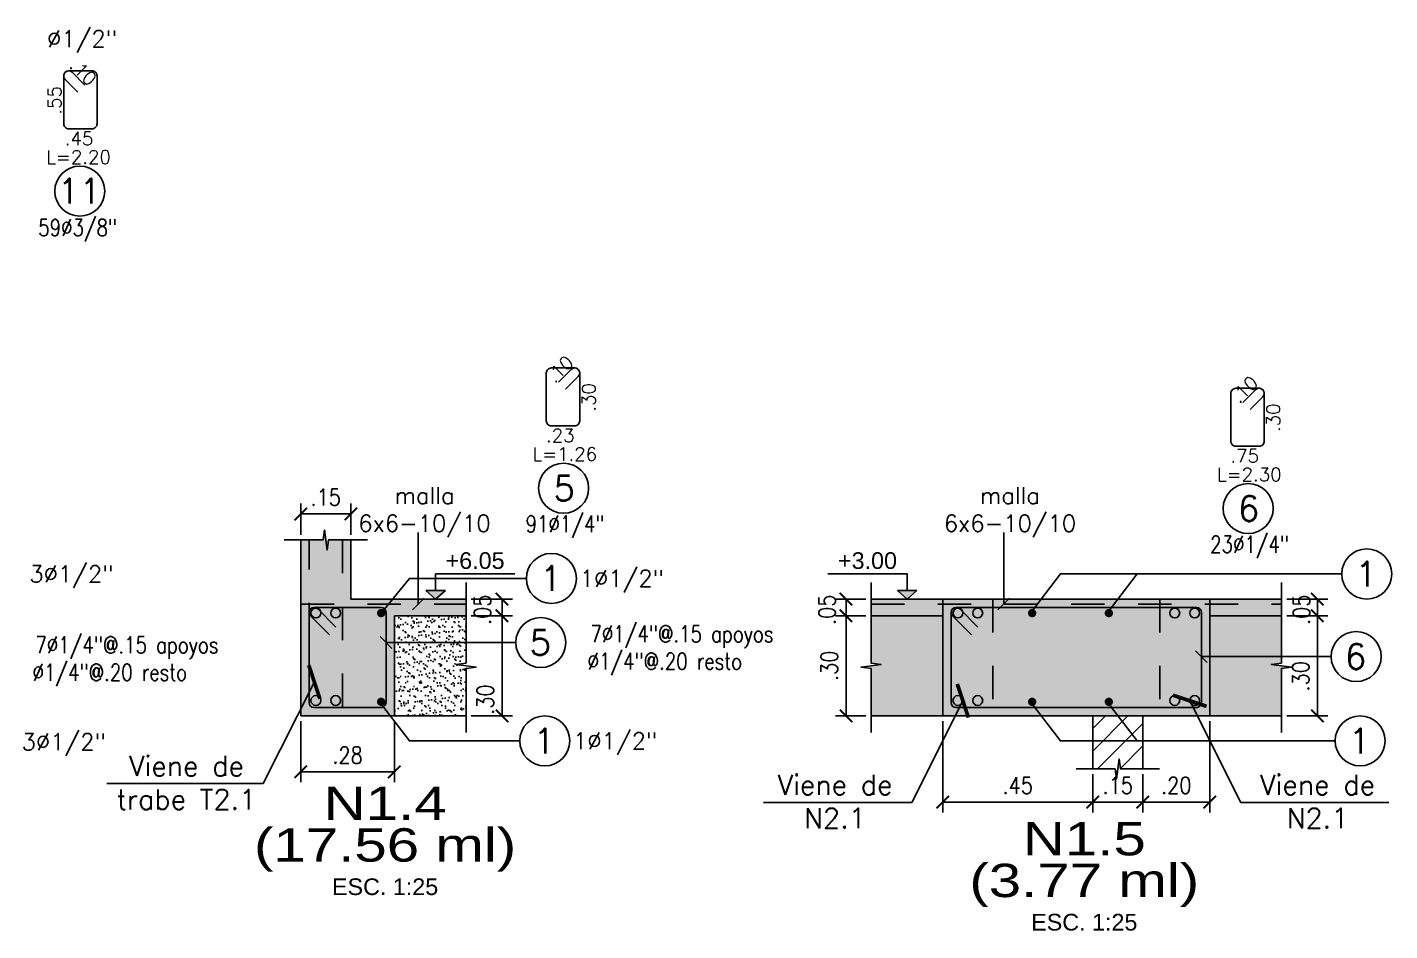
# Model space of a CAD drawing. Header units: millimetres. Extents: x -7.7 to 39.8, y -25.2 to 13.5.
# Drawn here: x 32.491 to 36.575, y 4.644 to 7.353 of the extents above; entities that cross this region are included whole.
import ezdxf
from ezdxf.enums import TextEntityAlignment as Align

# ---------------------------------------------------------------- set-up
doc = ezdxf.new("R2010")
doc.units = ezdxf.units.MM
doc.header["$LTSCALE"] = 0.05
doc.linetypes.add('DASHDOT2', pattern=[12.7, 6.35, -3.175, 0, -3.175])
doc.linetypes.add('HIDDEN2', pattern=[4.7625, 3.175, -1.5875])
for name, color, linetype in [('ACHURADO', 1, 'Continuous'), ('ACOTADO', 2, 'Continuous'), ('CANT_INVIS', 2, 'HIDDEN2'), ('CONT_CORTE', 4, 'Continuous'), ('TEXTO_REFUERZO', 3, 'Continuous'), ('TITULOS', 1, 'Continuous'), ('TXT_IND', 2, 'Continuous')]:
    doc.layers.add(name, color=color, linetype=linetype)
doc.styles.add('ACOTAMIENTOS', font='romans.shx', dxfattribs={"width": 0.85})
doc.styles.add('ARIAL', font='arial.ttf')
doc.styles.get("Standard").update_dxf_attribs({"font": 'romans.shx'})
doc.dimstyles.new('ACOTA_25', dxfattribs={"dimscale": 0.025, "dimtxt": 2, "dimasz": 1.5, "dimexe": 1.25, "dimexo": 0.625, "dimgap": 1, "dimtad": 1, "dimzin": 4, "dimdsep": 46, "dimtxsty": 'ACOTAMIENTOS', "dimblk1": 'ARCHTICK', "dimblk2": 'ARCHTICK', "dimsah": 1, "dimcen": 1.5, "dimclrd": 1, "dimclre": 1, "dimclrt": 256, "dimadec": 0, "dimazin": 0, "dimtfac": 1, "dimtofl": 0, "dimtmove": 2, "dimatfit": 3, "dimldrblk": 'ARCHTICK', "dimfxl": 0, "dimtolj": 1, "dimtzin": 0, "dimarcsym": 0})

# ---------------------------------------------------------------- blocks, each defined once
blk = doc.blocks.new('Nivel-elev')
at = {"layer": 'TXT_IND'}
blk.add_hatch(color=1, dxfattribs=at).paths.add_polyline_path([(-0.0585, 0.0506), (0.0585, 0.0506), (0, 0)])
for p, q in [((0, 0), (-0.0585, 0.0506)), ((-0.0585, 0.0506), (0.0585, 0.0506)), ((0.0585, 0.0506), (0, 0))]:
    blk.add_line(p, q, dxfattribs=at)
blk.add_lwpolyline([(-0.4759, 0.1507), (0, 0.1507), (0, 0.0506)], dxfattribs=at)
blk.add_attdef('+2.85', (-0.4759, 0.1706), '', height=0.0975, dxfattribs=at)
blk = doc.blocks.new('_ARCHTICK')
at = {"color": 0, "linetype": 'ByBlock', "const_width": 0.15}
blk.add_lwpolyline([(-0.5, -0.5), (0.5, 0.5)], dxfattribs=at)
blk = doc.blocks.new('*D206')
at = {"layer": 'ACOTADO', "color": 1, "lineweight": -2}
for p, q in [((33.3108, 5.273), (33.3108, 5.0894)), ((33.5913, 5.273), (33.5913, 5.0894)), ((33.3108, 5.1206), (33.5913, 5.1206))]:
    blk.add_line(p, q, dxfattribs=at)
at = {"layer": 'DEFPOINTS', "color": 0}
for p in [(33.3108, 5.2886), (33.5913, 5.2886), (33.5913, 5.1206)]:
    blk.add_point(p, dxfattribs=at)
at = {"layer": 'ACOTADO', "color": 1, "lineweight": -2, "xscale": 0.03750000000000001, "yscale": 0.03750000000000001, "zscale": 0.03750000000000001, "rotation": 180}
blk.add_blockref('_ARCHTICK', (33.3108, 5.1206), dxfattribs=at)
at = {"layer": 'ACOTADO', "color": 1, "lineweight": -2, "xscale": 0.03750000000000001, "yscale": 0.03750000000000001, "zscale": 0.03750000000000001}
blk.add_blockref('_ARCHTICK', (33.5913, 5.1206), dxfattribs=at)
at = {"layer": 'ACOTADO', "insert": (33.4511, 5.1706), "char_height": 0.05, "attachment_point": 5, "style": 'ACOTAMIENTOS'}
blk.add_mtext('\\A1;.28', dxfattribs=at)
blk = doc.blocks.new('COTA25')
at = {"layer": 'TEXTO_REFUERZO', "color": 1}
blk.add_line((0, -0.0625), (0, 0.0625), dxfattribs=at)
at = {"layer": 'TEXTO_REFUERZO'}
blk.add_line((-0.0177, -0.0177), (0.0177, 0.0177), dxfattribs=at)
blk = doc.blocks.new('*D205')
at = {"layer": 'ACOTADO', "color": 1, "lineweight": -2}
for p, q in [((33.822, 5.5886), (33.9452, 5.5886)), ((33.914, 5.5886), (33.914, 5.2886)), ((33.822, 5.2886), (33.9452, 5.2886))]:
    blk.add_line(p, q, dxfattribs=at)
at = {"layer": 'DEFPOINTS', "color": 0}
for p in [(33.8063, 5.5886), (33.8063, 5.2886), (33.914, 5.2886)]:
    blk.add_point(p, dxfattribs=at)
at = {"layer": 'ACOTADO', "color": 1, "lineweight": -2, "xscale": 0.03750000000000001, "yscale": 0.03750000000000001, "zscale": 0.03750000000000001}
for p, rotation in [((33.914, 5.5886), 90), ((33.914, 5.2886), 270)]:
    blk.add_blockref('_ARCHTICK', p, dxfattribs=dict(at, rotation=rotation))
at = {"layer": 'ACOTADO', "insert": (33.864, 5.3373), "char_height": 0.05, "attachment_point": 5, "rotation": 90, "style": 'ACOTAMIENTOS'}
blk.add_mtext('\\A1;.30', dxfattribs=at)
blk = doc.blocks.new('Titulos')
at = {"layer": 'TITULOS', "color": 1, "style": 'ARIAL', "width": 1.25}
blk.add_attdef('TITULO_1', text='', height=0.2, dxfattribs=at).set_placement((0, 0.25), align=Align.MIDDLE_CENTER)
at = {"layer": 'TITULOS', "style": 'ARIAL', "width": 1.25}
blk.add_attdef('TITULO_2', text='', height=0.2, dxfattribs=at).set_placement((0, 0), align=Align.MIDDLE_CENTER)
at = {"layer": 'TITULOS', "color": 2, "width": 1.25}
for tag, p in [('ESCALA_1', (0, -0.2505)), ('ESCALA_2', (0, -0.4083))]:
    blk.add_attdef(tag, text='', height=0.1, dxfattribs=at).set_placement(p, align=Align.MIDDLE_CENTER)
blk = doc.blocks.new('*D204')
at = {"layer": 'ACOTADO', "color": 1, "lineweight": -2}
for p, q in [((33.822, 5.6386), (33.9452, 5.6386)), ((33.914, 5.5886), (33.914, 5.6386)), ((33.822, 5.5886), (33.9452, 5.5886))]:
    blk.add_line(p, q, dxfattribs=at)
at = {"layer": 'DEFPOINTS', "color": 0}
for p in [(33.8063, 5.6386), (33.914, 5.6386), (33.8063, 5.5886)]:
    blk.add_point(p, dxfattribs=at)
at = {"layer": 'ACOTADO', "color": 1, "lineweight": -2, "xscale": 0.03750000000000001, "yscale": 0.03750000000000001, "zscale": 0.03750000000000001}
for p, rotation in [((33.914, 5.6386), 90), ((33.914, 5.5886), 270)]:
    blk.add_blockref('_ARCHTICK', p, dxfattribs=dict(at, rotation=rotation))
at = {"layer": 'ACOTADO', "insert": (33.8555, 5.6065), "char_height": 0.05, "attachment_point": 5, "rotation": 90, "style": 'ACOTAMIENTOS'}
blk.add_mtext('\\A1;.05', dxfattribs=at)
blk = doc.blocks.new('*D207')
at = {"layer": 'ACOTADO', "color": 1, "lineweight": -2}
for p, q in [((33.3108, 5.8314), (33.3108, 5.9251)), ((33.4608, 5.8314), (33.4608, 5.9251)), ((33.3108, 5.8938), (33.4608, 5.8938))]:
    blk.add_line(p, q, dxfattribs=at)
at = {"layer": 'DEFPOINTS', "color": 0}
for p in [(33.4608, 5.8938), (33.3108, 5.8158), (33.4608, 5.8158)]:
    blk.add_point(p, dxfattribs=at)
at = {"layer": 'ACOTADO', "color": 1, "lineweight": -2, "xscale": 0.03750000000000001, "yscale": 0.03750000000000001, "zscale": 0.03750000000000001, "rotation": 180}
blk.add_blockref('_ARCHTICK', (33.3108, 5.8938), dxfattribs=at)
at = {"layer": 'ACOTADO', "color": 1, "lineweight": -2, "xscale": 0.03750000000000001, "yscale": 0.03750000000000001, "zscale": 0.03750000000000001}
blk.add_blockref('_ARCHTICK', (33.4608, 5.8938), dxfattribs=at)
at = {"layer": 'ACOTADO', "insert": (33.3858, 5.9438), "char_height": 0.05, "attachment_point": 5, "style": 'ACOTAMIENTOS'}
blk.add_mtext('\\A1;.15', dxfattribs=at)
blk = doc.blocks.new('*D212')
at = {"layer": 'ACOTADO', "color": 1, "lineweight": -2}
for p, q in [((35.0044, 5.5886), (34.9138, 5.5886)), ((34.945, 5.5886), (34.945, 5.2886)), ((35.0044, 5.2886), (34.9138, 5.2886))]:
    blk.add_line(p, q, dxfattribs=at)
at = {"layer": 'DEFPOINTS', "color": 0}
for p in [(35.0201, 5.5886), (34.945, 5.2886), (35.0201, 5.2886)]:
    blk.add_point(p, dxfattribs=at)
at = {"layer": 'ACOTADO', "color": 1, "lineweight": -2, "xscale": 0.03750000000000001, "yscale": 0.03750000000000001, "zscale": 0.03750000000000001}
for p, rotation in [((34.945, 5.5886), 90), ((34.945, 5.2886), 270)]:
    blk.add_blockref('_ARCHTICK', p, dxfattribs=dict(at, rotation=rotation))
at = {"layer": 'ACOTADO', "insert": (34.895, 5.4386), "char_height": 0.05, "attachment_point": 5, "rotation": 90, "style": 'ACOTAMIENTOS'}
blk.add_mtext('\\A1;.30', dxfattribs=at)
blk = doc.blocks.new('*D213')
at = {"layer": 'ACOTADO', "color": 1, "lineweight": -2}
for p, q in [((35.0044, 5.6386), (34.9138, 5.6386)), ((34.945, 5.5886), (34.945, 5.6386)), ((35.0044, 5.5886), (34.9138, 5.5886))]:
    blk.add_line(p, q, dxfattribs=at)
at = {"layer": 'DEFPOINTS', "color": 0}
for p in [(34.945, 5.6386), (35.0201, 5.6386), (35.0201, 5.5886)]:
    blk.add_point(p, dxfattribs=at)
at = {"layer": 'ACOTADO', "color": 1, "lineweight": -2, "xscale": 0.03750000000000001, "yscale": 0.03750000000000001, "zscale": 0.03750000000000001}
for p, rotation in [((34.945, 5.6386), 90), ((34.945, 5.5886), 270)]:
    blk.add_blockref('_ARCHTICK', p, dxfattribs=dict(at, rotation=rotation))
at = {"layer": 'ACOTADO', "insert": (34.8881, 5.6065), "char_height": 0.05, "attachment_point": 5, "rotation": 90, "style": 'ACOTAMIENTOS'}
blk.add_mtext('\\A1;.05', dxfattribs=at)
blk = doc.blocks.new('*D210')
at = {"layer": 'ACOTADO', "color": 1, "lineweight": -2}
for p, q in [((36.2657, 5.5886), (36.3889, 5.5886)), ((36.3577, 5.5886), (36.3577, 5.2886)), ((36.2657, 5.2886), (36.3889, 5.2886))]:
    blk.add_line(p, q, dxfattribs=at)
at = {"layer": 'DEFPOINTS', "color": 0}
for p in [(36.2501, 5.5886), (36.2501, 5.2886), (36.3577, 5.2886)]:
    blk.add_point(p, dxfattribs=at)
at = {"layer": 'ACOTADO', "color": 1, "lineweight": -2, "xscale": 0.03750000000000001, "yscale": 0.03750000000000001, "zscale": 0.03750000000000001}
for p, rotation in [((36.3577, 5.5886), 90), ((36.3577, 5.2886), 270)]:
    blk.add_blockref('_ARCHTICK', p, dxfattribs=dict(at, rotation=rotation))
at = {"layer": 'ACOTADO', "insert": (36.3077, 5.4071), "char_height": 0.05, "attachment_point": 5, "rotation": 90, "style": 'ACOTAMIENTOS'}
blk.add_mtext('\\A1;.30', dxfattribs=at)
blk = doc.blocks.new('*D211')
at = {"layer": 'ACOTADO', "color": 1, "lineweight": -2}
for p, q in [((36.2657, 5.6386), (36.3889, 5.6386)), ((36.3577, 5.5886), (36.3577, 5.6386)), ((36.2657, 5.5886), (36.3889, 5.5886))]:
    blk.add_line(p, q, dxfattribs=at)
at = {"layer": 'DEFPOINTS', "color": 0}
for p in [(36.2501, 5.6386), (36.3577, 5.6386), (36.2501, 5.5886)]:
    blk.add_point(p, dxfattribs=at)
at = {"layer": 'ACOTADO', "color": 1, "lineweight": -2, "xscale": 0.03750000000000001, "yscale": 0.03750000000000001, "zscale": 0.03750000000000001}
for p, rotation in [((36.3577, 5.6386), 90), ((36.3577, 5.5886), 270)]:
    blk.add_blockref('_ARCHTICK', p, dxfattribs=dict(at, rotation=rotation))
at = {"layer": 'ACOTADO', "insert": (36.3102, 5.6065), "char_height": 0.05, "attachment_point": 5, "rotation": 90, "style": 'ACOTAMIENTOS'}
blk.add_mtext('\\A1;.05', dxfattribs=at)
blk = doc.blocks.new('*D214')
at = {"layer": 'ACOTADO', "color": 1, "lineweight": -2}
for p, q in [((35.6845, 5.1137), (35.6845, 4.9988)), ((35.8345, 5.1137), (35.8345, 4.9988)), ((35.6845, 5.0301), (35.8345, 5.0301))]:
    blk.add_line(p, q, dxfattribs=at)
at = {"layer": 'DEFPOINTS', "color": 0}
for p in [(35.6845, 5.1294), (35.8345, 5.1294), (35.8345, 5.0301)]:
    blk.add_point(p, dxfattribs=at)
at = {"layer": 'ACOTADO', "color": 1, "lineweight": -2, "xscale": 0.03750000000000001, "yscale": 0.03750000000000001, "zscale": 0.03750000000000001, "rotation": 180}
blk.add_blockref('_ARCHTICK', (35.6845, 5.0301), dxfattribs=at)
at = {"layer": 'ACOTADO', "color": 1, "lineweight": -2, "xscale": 0.03750000000000001, "yscale": 0.03750000000000001, "zscale": 0.03750000000000001}
blk.add_blockref('_ARCHTICK', (35.8345, 5.0301), dxfattribs=at)
at = {"layer": 'ACOTADO', "insert": (35.7595, 5.0801), "char_height": 0.05, "attachment_point": 5, "style": 'ACOTAMIENTOS'}
blk.add_mtext('\\A1;.15', dxfattribs=at)
blk = doc.blocks.new('*D215')
at = {"layer": 'ACOTADO', "color": 1, "lineweight": -2}
for p, q in [((36.0351, 5.273), (36.0351, 4.9988)), ((35.8345, 5.1137), (35.8345, 4.9988)), ((35.8345, 5.0301), (36.0351, 5.0301))]:
    blk.add_line(p, q, dxfattribs=at)
at = {"layer": 'DEFPOINTS', "color": 0}
for p in [(36.0351, 5.2886), (35.8345, 5.1294), (36.0351, 5.0301)]:
    blk.add_point(p, dxfattribs=at)
at = {"layer": 'ACOTADO', "color": 1, "lineweight": -2, "xscale": 0.03750000000000001, "yscale": 0.03750000000000001, "zscale": 0.03750000000000001, "rotation": 180}
blk.add_blockref('_ARCHTICK', (35.8345, 5.0301), dxfattribs=at)
at = {"layer": 'ACOTADO', "color": 1, "lineweight": -2, "xscale": 0.03750000000000001, "yscale": 0.03750000000000001, "zscale": 0.03750000000000001}
blk.add_blockref('_ARCHTICK', (36.0351, 5.0301), dxfattribs=at)
at = {"layer": 'ACOTADO', "insert": (35.9348, 5.0801), "char_height": 0.05, "attachment_point": 5, "style": 'ACOTAMIENTOS'}
blk.add_mtext('\\A1;.20', dxfattribs=at)
blk = doc.blocks.new('*D216')
at = {"layer": 'ACOTADO', "color": 1, "lineweight": -2}
for p, q in [((35.2351, 5.273), (35.2351, 4.9988)), ((35.6845, 5.1137), (35.6845, 4.9988)), ((35.6845, 5.0301), (35.2351, 5.0301))]:
    blk.add_line(p, q, dxfattribs=at)
at = {"layer": 'DEFPOINTS', "color": 0}
for p in [(35.2351, 5.2886), (35.6845, 5.1294), (35.2351, 5.0301)]:
    blk.add_point(p, dxfattribs=at)
at = {"layer": 'ACOTADO', "color": 1, "lineweight": -2, "xscale": 0.03750000000000001, "yscale": 0.03750000000000001, "zscale": 0.03750000000000001, "rotation": 180}
blk.add_blockref('_ARCHTICK', (35.2351, 5.0301), dxfattribs=at)
at = {"layer": 'ACOTADO', "color": 1, "lineweight": -2, "xscale": 0.03750000000000001, "yscale": 0.03750000000000001, "zscale": 0.03750000000000001}
blk.add_blockref('_ARCHTICK', (35.6845, 5.0301), dxfattribs=at)
at = {"layer": 'ACOTADO', "insert": (35.4598, 5.0801), "char_height": 0.05, "attachment_point": 5, "style": 'ACOTAMIENTOS'}
blk.add_mtext('\\A1;.45', dxfattribs=at)

msp = doc.modelspace()

# ---------------------------------------------------------------- hatches: boundary and pattern name
at = {"layer": 'ACHURADO'}
h = msp.add_hatch(color=254, dxfattribs=at)
h.dxf.hatch_style = 1
h.paths.add_polyline_path([(33.5913, 5.5886), (33.8063, 5.5886), (33.8063, 5.6386), (33.4608, 5.6386), (33.4608, 5.8158), (33.4358, 5.8158), (33.4358, 5.2886), (33.5913, 5.2886)])
h.paths.add_polyline_path([(33.4358, 5.8158), (33.3938, 5.8158), (33.3898, 5.7858), (33.3818, 5.8458), (33.3778, 5.8158), (33.3108, 5.8158), (33.3108, 5.6386), (33.3108, 5.2886), (33.4358, 5.2886)])
h = msp.add_hatch(color=254, dxfattribs=at)
h.dxf.hatch_style = 1
h.paths.add_polyline_path([(36.0351, 5.5886), (36.2501, 5.5886), (36.2501, 5.6386), (35.0201, 5.6386), (35.0201, 5.5886), (35.2351, 5.5886), (35.2351, 5.2886), (36.0351, 5.2886)])
h = msp.add_hatch(dxfattribs=at)
h.set_pattern_fill('AR-SAND', color=1, scale=0.0006, angle=360, style=0)
h.set_pattern_definition([(37.5, (0.359822, 0), (-0.000960019, 0.029364794), [0, -0.0231648, 0, -0.025908, 0, -0.024765]), (7.5, (0.35982, 0), (0.026971397, 0.043009506), [0, -0.0124968, 0, -0.0208788, 0, -0.008001]), (327.5, (0.341076, 5e-18), (0.047459542, 8.6231e-05), [0, -0.00762, 0, -0.027432, 0, -0.035814]), (317.5, (0.341076, 5e-18), (0.045813387, 0.01337576), [0, -0.00381, 0, -0.0179832, 0, -0.020574])])
h.paths.add_polyline_path([(33.8063, 5.5886), (33.5913, 5.5886), (33.5913, 5.2886), (33.8063, 5.2886), (33.8063, 5.4306), (33.8363, 5.4346), (33.7763, 5.4426), (33.8063, 5.4466)])
h = msp.add_hatch(dxfattribs=at)
h.set_pattern_fill('AR-SAND', color=1, scale=0.0006, angle=360, style=0)
h.set_pattern_definition([(37.5, (-15.197724, 5.873202), (-0.000960019, 0.029364794), [0, -0.0231648, 0, -0.025908, 0, -0.024765]), (7.5, (-15.197724, 5.873202), (0.026971397, 0.043009506), [0, -0.0124968, 0, -0.0208788, 0, -0.008001]), (327.5, (-15.21647, 5.873202), (0.047459542, 8.6231e-05), [0, -0.00762, 0, -0.027432, 0, -0.035814]), (317.5, (-15.21647, 5.873202), (0.045813387, 0.01337576), [0, -0.00381, 0, -0.0179832, 0, -0.020574])])
h.paths.add_polyline_path([(35.2351, 5.5886), (35.0201, 5.5886), (35.0201, 5.4466), (35.0501, 5.4426), (34.9901, 5.4346), (35.0201, 5.4306), (35.0201, 5.2886), (35.2351, 5.2886)])
h.paths.add_polyline_path([(36.2501, 5.5886), (36.0351, 5.5886), (36.0351, 5.2886), (36.2501, 5.2886), (36.2501, 5.4306), (36.2801, 5.4346), (36.2201, 5.4426), (36.2501, 5.4466)])
h = msp.add_hatch(dxfattribs=at)
h.set_pattern_fill('ANSI31', color=256, scale=0.015, style=0)
h.set_pattern_definition([(45, (-15.18013, 4.899686), (-0.03367596, 0.03367596), [])])
h.paths.add_polyline_path([(35.8345, 5.1294), (35.7675, 5.1294), (35.7635, 5.1594), (35.7555, 5.0994), (35.7515, 5.1294), (35.6845, 5.1294), (35.6845, 5.2886), (35.8345, 5.2886)])

# ---------------------------------------------------------------- linework, layer by layer
for p, q in [((33.8063, 5.2886), (33.5913, 5.2886)), ((35.0201, 5.2886), (35.2351, 5.2886)), ((36.2501, 5.2886), (36.0351, 5.2886))]:
    msp.add_line(p, q, dxfattribs=at)
at = {"layer": 'ACOTADO'}
for centre in [(33.3561, 5.5968), (33.4155, 5.5968), (35.2803, 5.5968), (35.3398, 5.5968), (35.9303, 5.5968), (35.9898, 5.5968), (33.3561, 5.3346), (33.4155, 5.3346), (35.2803, 5.3346), (35.3398, 5.3346), (35.9303, 5.3346), (35.9898, 5.3346)]:
    msp.add_circle(centre, 0.0148, dxfattribs=at)
at = {"layer": 'CANT_INVIS', "ltscale": 0.25}
for p, q in [((33.3358, 5.5269), (33.3358, 5.8158)), ((33.4358, 5.8158), (33.4358, 5.2886)), ((35.2351, 5.6386), (35.2351, 5.2886)), ((35.3851, 5.6386), (35.3851, 5.2886)), ((35.8851, 5.6386), (35.8851, 5.2886)), ((36.0351, 5.6386), (36.0351, 5.2886))]:
    msp.add_line(p, q, dxfattribs=at)
at = {"layer": 'CONT_CORTE'}
for p, q in [((33.3108, 5.6386), (33.3108, 5.8158)), ((33.4608, 5.6386), (33.4608, 5.8158)), ((33.4608, 5.6386), (33.8063, 5.6386)), ((35.0201, 5.6386), (36.2501, 5.6386)), ((33.5913, 5.5886), (33.8063, 5.5886)), ((36.0351, 5.5886), (36.2501, 5.5886)), ((33.3108, 5.2886), (33.5913, 5.2886)), ((35.2351, 5.2886), (36.0351, 5.2886)), ((35.6845, 5.1294), (35.6845, 5.2886)), ((35.8345, 5.1294), (35.8345, 5.2886))]:
    msp.add_line(p, q, dxfattribs=at)
at = {"layer": 'CONT_CORTE', "color": 1}
for points in [[(33.2608, 5.8158), (33.3778, 5.8158), (33.3818, 5.8458), (33.3898, 5.7858), (33.3938, 5.8158), (33.5108, 5.8158)], [(33.8063, 5.6886), (33.8063, 5.4466), (33.7763, 5.4426), (33.8363, 5.4346), (33.8063, 5.4306), (33.8063, 5.2386)], [(35.0201, 5.6886), (35.0201, 5.4466), (35.0501, 5.4426), (34.9901, 5.4346), (35.0201, 5.4306), (35.0201, 5.2386)], [(36.2501, 5.6886), (36.2501, 5.4466), (36.2201, 5.4426), (36.2801, 5.4346), (36.2501, 5.4306), (36.2501, 5.2386)], [(35.8845, 5.1294), (35.7675, 5.1294), (35.7635, 5.1594), (35.7555, 5.0994), (35.7515, 5.1294), (35.6345, 5.1294)]]:
    msp.add_lwpolyline(points, dxfattribs=at)
at = {"layer": 'CONT_CORTE'}
for points in [[(33.3108, 5.6386), (33.3108, 5.6386), (33.3108, 5.2886)], [(33.5913, 5.2886), (33.5913, 5.5886), (33.5913, 5.5886)], [(35.0201, 5.5886), (35.2351, 5.5886), (35.2351, 5.2886)], [(36.0351, 5.2886), (36.0351, 5.5886), (36.0351, 5.5886)]]:
    msp.add_lwpolyline(points, dxfattribs=at)
at = {"layer": 'TEXTO_REFUERZO', "color": 1, "ltscale": 0.2}
for p, q in [((33.6629, 5.8386), (33.6629, 5.6236)), ((35.4178, 5.8386), (35.4178, 5.6236))]:
    msp.add_line(p, q, dxfattribs=at)
at = {"layer": 'TEXTO_REFUERZO'}
for p, q in [((33.6453, 5.606), (33.6806, 5.6413)), ((35.4001, 5.606), (35.4354, 5.6413))]:
    msp.add_line(p, q, dxfattribs=at)
at = {"layer": 'TEXTO_REFUERZO', "color": 5}
for p, q in [((33.3358, 5.5986), (33.3358, 5.3286)), ((33.5513, 5.6136), (33.3508, 5.6136)), ((33.5663, 5.3291), (33.5663, 5.5986)), ((35.2601, 5.5986), (35.2601, 5.3286)), ((35.9951, 5.6136), (35.2751, 5.6136)), ((36.0101, 5.3291), (36.0101, 5.5986)), ((33.3508, 5.3136), (33.5513, 5.3136)), ((35.2751, 5.3136), (35.9951, 5.3136))]:
    msp.add_line(p, q, dxfattribs=at)
for points in [[(32.6428, 7.1583), (32.6048, 7.1963, -0.668179), (32.6154, 7.222), (32.6854, 7.222, -0.414214), (32.7004, 7.207), (32.7004, 7.0633, -0.414214), (32.6854, 7.0483), (32.6154, 7.0483, -0.414214), (32.6004, 7.0633), (32.6004, 7.207, -0.668179), (32.626, 7.2176), (32.664, 7.1795)], [(34.1044, 6.2678), (34.1424, 6.3058, 0.668179), (34.1318, 6.3314), (34.0618, 6.3314, 0.414214), (34.0468, 6.3164), (34.0468, 6.1728, 0.414214), (34.0618, 6.1578), (34.1318, 6.1578, 0.414214), (34.1468, 6.1728), (34.1468, 6.3164, 0.668179), (34.1212, 6.3271), (34.0831, 6.289)], [(36.1559, 6.2067), (36.194, 6.2448, 0.668179), (36.1833, 6.2704), (36.1133, 6.2704, 0.414214), (36.0983, 6.2554), (36.0983, 6.1118, 0.414214), (36.1133, 6.0968), (36.1833, 6.0968, 0.414214), (36.1983, 6.1118), (36.1983, 6.2554, 0.668179), (36.1727, 6.266), (36.1347, 6.228)]]:
    msp.add_lwpolyline(points, format="xyb", dxfattribs=at)
at = {"layer": 'TEXTO_REFUERZO', "color": 1}
for points in [[(33.5518, 5.5966), (33.6364, 5.7004), (33.9869, 5.7004)], [(35.4978, 5.5966), (35.5874, 5.7138), (36.2986, 5.7138)], [(35.7277, 5.5966), (35.8173, 5.7138), (36.4306, 5.7138)], [(33.5663, 5.5084), (33.9552, 5.5084)], [(36.0101, 5.4662), (36.3989, 5.4662)], [(33.5468, 5.3306), (33.6364, 5.2135), (33.967, 5.2135)], [(35.4978, 5.3306), (35.5874, 5.2135), (36.2787, 5.2135)], [(35.7277, 5.3306), (35.8173, 5.2135), (36.4107, 5.2135)]]:
    msp.add_lwpolyline(points, dxfattribs=at)
at = {"layer": 'TEXTO_REFUERZO', "linetype": 'DASHDOT2', "ltscale": 0.25}
for points in [[(33.3108, 5.6236), (33.8063, 5.6236)], [(35.0201, 5.6236), (36.2501, 5.6236)]]:
    msp.add_lwpolyline(points, dxfattribs=at)
at = {"layer": 'TEXTO_REFUERZO', "color": 5}
for points in [[(33.4158, 5.5548), (33.3615, 5.6092, 1), (33.3402, 5.588), (33.3968, 5.5315), (33.3402, 5.588, -1), (33.3615, 5.6092)], [(35.3401, 5.5548), (35.2857, 5.6092, 1), (35.2644, 5.588), (35.321, 5.5315), (35.2644, 5.588, -1), (35.2857, 5.6092)]]:
    msp.add_lwpolyline(points, format="xyb", close=True, dxfattribs=at)
at = {"layer": 'TEXTO_REFUERZO', "color": 1, "const_width": 0.0125}
for points in [[(33.5455, 5.5966, -1), (33.558, 5.5966, -1)], [(35.4965, 5.5966, -1), (35.509, 5.5966, -1)], [(35.7264, 5.5966, -1), (35.7389, 5.5966, -1)], [(33.5455, 5.3306, 1), (33.558, 5.3306, 1)], [(35.4965, 5.3306, 1), (35.509, 5.3306, 1)], [(35.7264, 5.3306, 1), (35.7389, 5.3306, 1)]]:
    msp.add_lwpolyline(points, format="xyb", close=True, dxfattribs=at)
at = {"layer": 'TEXTO_REFUERZO', "color": 3}
for centre in [(32.6485, 6.8615), (34.0986, 5.971), (36.1502, 5.9099), (34.0619, 5.7004), (36.5056, 5.7138), (34.0302, 5.5084), (36.4739, 5.4662), (34.042, 5.2135), (36.4857, 5.2135)]:
    msp.add_circle(centre, 0.075, dxfattribs=at)
at = {"layer": 'TEXTO_REFUERZO', "color": 5}
for centre, start, end in [((33.3508, 5.5986), 90, 180), ((33.5513, 5.5986), 360, 90), ((35.2751, 5.5986), 90, 180), ((35.9951, 5.5986), 360, 90), ((33.3508, 5.3286), 180, 270), ((33.5513, 5.3286), 270.0156, 1.5919), ((35.2751, 5.3286), 180, 270), ((35.995, 5.3286), 270.0156, 1.5919)]:
    msp.add_arc(centre, 0.015, start, end, dxfattribs=at)

# ---------------------------------------------------------------- block references
at = {"layer": 'TEXTO_REFUERZO', "color": 5, "xscale": -1}
for p in [(33.5663, 5.5084), (36.0101, 5.4662)]:
    msp.add_blockref('COTA25', p, dxfattribs=at)
at = {"layer": 'TITULOS'}
ref = msp.add_blockref('Titulos', (33.5636, 4.9016), dxfattribs=dict(at, xscale=0.5, yscale=0.5, zscale=0.5))
ref.add_attrib('TITULO_1', 'N1.4', dxfattribs={"color": 1, "height": 0.1, "style": 'ARIAL', "width": 1.25}).set_placement((33.5636, 5.0266), align=Align.MIDDLE_CENTER)
ref.add_attrib('TITULO_2', '(17.56 ml)', dxfattribs={"height": 0.1, "style": 'ARIAL', "width": 1.25}).set_placement((33.5636, 4.9016), align=Align.MIDDLE_CENTER)
ref.add_attrib('ESCALA_1', 'ESC. 1:25', dxfattribs={"color": 2, "height": 0.05, "style": 'ARIAL'}).set_placement((33.5636, 4.7764), align=Align.MIDDLE_CENTER)
ref = msp.add_blockref('Titulos', (35.6591, 4.7953), dxfattribs=dict(at, xscale=0.5, yscale=0.5, zscale=0.5))
ref.add_attrib('TITULO_1', 'N1.5', dxfattribs={"color": 1, "height": 0.1, "style": 'ARIAL', "width": 1.25}).set_placement((35.6591, 4.9203), align=Align.MIDDLE_CENTER)
ref.add_attrib('TITULO_2', '(3.77 ml)', dxfattribs={"height": 0.1, "style": 'ARIAL', "width": 1.25}).set_placement((35.6591, 4.7953), align=Align.MIDDLE_CENTER)
ref.add_attrib('ESCALA_1', 'ESC. 1:25', dxfattribs={"color": 2, "height": 0.05, "style": 'ARIAL'}).set_placement((35.6591, 4.6701), align=Align.MIDDLE_CENTER)
at = {"layer": 'TXT_IND'}
ref = msp.add_blockref('Nivel-elev', (33.7149, 5.6386), dxfattribs=dict(at, xscale=-0.5, yscale=0.5, zscale=0.5))
ref.add_attrib('+2.85', '+6.05', dxfattribs={"height": 0.05, "style": 'ARIAL'}).set_placement((33.8333, 5.714), align=Align.BOTTOM_CENTER)
ref = msp.add_blockref('Nivel-elev', (35.1284, 5.6386), dxfattribs=dict(at, xscale=0.5, yscale=0.5, zscale=0.5))
ref.add_attrib('+2.85', '+3.00', dxfattribs={"height": 0.05, "style": 'ARIAL'}).set_placement((35.0094, 5.714), align=Align.BOTTOM_CENTER)

# ---------------------------------------------------------------- texts
at = {"layer": 'TEXTO_REFUERZO', "color": 2}
for s, p in [('%%C1/2"', (32.5507, 7.3182)), ('3%%C1/2"', (32.4972, 5.7138)), ('1%%C1/2"', (34.1469, 5.7004)), ('3%%C1/2"', (32.4741, 5.2108)), ('1%%C1/2"', (34.127, 5.2135))]:
    msp.add_text(s, height=0.05, dxfattribs=at).set_placement(p, align=Align.MIDDLE_LEFT)
for s, rotation, p in [('.10', 315, (32.6593, 7.2183)), ('.55', 90, (32.5731, 7.1337)), ('.10', 45, (34.0878, 6.3278)), ('.10', 45, (36.1394, 6.2667)), ('.30', 90, (34.174, 6.2432)), ('.30', 90, (36.2256, 6.1822))]:
    msp.add_text(s, height=0.04, rotation=rotation, dxfattribs=at).set_placement(p, align=Align.MIDDLE_CENTER)
for s, p in [('.45', (32.6464, 7.0195)), ('L=2.20', (32.645, 6.9637)), ('.23', (34.0885, 6.129)), ('L=1.26', (34.1021, 6.0732)), ('.75', (36.14, 6.0679)), ('L=2.30', (36.1537, 6.0122))]:
    msp.add_text(s, height=0.04, dxfattribs=at).set_placement(p, align=Align.MIDDLE_CENTER)
at = {"layer": 'TEXTO_REFUERZO', "color": 3}
for s, p in [('11', (32.647, 6.8615)), ('5', (34.1001, 5.971)), ('6', (36.1517, 5.9099)), ('1', (34.0604, 5.7004)), ('1', (36.5041, 5.7138)), ('5', (34.0287, 5.5084)), ('6', (36.4724, 5.4662)), ('1', (34.0405, 5.2135)), ('1', (36.4842, 5.2135))]:
    msp.add_text(s, height=0.075, dxfattribs=at).set_placement(p, align=Align.MIDDLE_CENTER)
at = {"layer": 'TEXTO_REFUERZO', "color": 2, "width": 0.8}
for s, p in [('59%%C3/8"', (32.524, 6.752)), ('91%%C1/4"', (33.9847, 5.8638)), ('23%%C1/4"', (36.0362, 5.8027))]:
    msp.add_text(s, height=0.05, dxfattribs=at).set_placement(p, align=Align.MIDDLE_LEFT)
for s, p in [('7%%C1/4"@.15 apoyos', (34.7277, 5.5344)), ('7%%C1/4"@.15 apoyos', (33.0643, 5.501)), ('%%C1/4"@.20 resto', (34.6334, 5.4523)), ('%%C1/4"@.20 resto', (32.97, 5.419))]:
    msp.add_text(s, height=0.05, dxfattribs=at).set_placement(p, align=Align.MIDDLE_RIGHT)
at = {"layer": 'TEXTO_REFUERZO', "color": 2, "char_height": 0.05, "width": 0.77905, "attachment_point": 8}
for insert in [(33.6817, 5.824), (35.4365, 5.824)]:
    msp.add_mtext('malla\\P6x6-10/10', dxfattribs=dict(at, insert=insert))
at = {"layer": 'TXT_IND', "color": 4, "char_height": 0.06, "attachment_point": 8}
for s, insert in [('Viene de\\Ptrabe T2.1', (32.9682, 5.0083)), ('Viene de\\PN2.1', (34.9119, 4.952)), ('Viene de\\PN2.1', (36.3582, 4.952))]:
    msp.add_mtext(s, dxfattribs=dict(at, insert=insert))

# ---------------------------------------------------------------- dimensions: what is measured, and where the dimension line sits
at = {"layer": 'ACOTADO'}
for p1, p2, distance, picture, middle in [((33.3108, 5.8158), (33.4608, 5.8158), 0.078, '*D207', (33.3858, 5.9438)), ((35.6845, 5.1294), (35.8345, 5.1294), -0.0993, '*D214', (35.7595, 5.0801))]:
    dim = msp.add_aligned_dim(p1=p1, p2=p2, distance=distance, dimstyle='ACOTA_25', dxfattribs=at)
    dim.commit()
    dim.dimension.update_dxf_attribs({"geometry": picture, "text_midpoint": middle})
for base, p1, p2, picture, middle in [((33.914, 5.6386), (33.8063, 5.5886), (33.8063, 5.6386), '*D204', (33.8555, 5.6065)), ((34.945, 5.6386), (35.0201, 5.5886), (35.0201, 5.6386), '*D213', (34.8881, 5.6065)), ((36.3577, 5.6386), (36.2501, 5.5886), (36.2501, 5.6386), '*D211', (36.3102, 5.6065)), ((33.914, 5.2886), (33.8063, 5.5886), (33.8063, 5.2886), '*D205', (33.864, 5.3373)), ((36.3577, 5.2886), (36.2501, 5.5886), (36.2501, 5.2886), '*D210', (36.3077, 5.4071))]:
    dim = msp.add_linear_dim(base=base, p1=p1, p2=p2, angle=90, dimstyle='ACOTA_25', dxfattribs=at)
    dim.commit()
    dim.dimension.update_dxf_attribs({"geometry": picture, "text_midpoint": middle, "dimtype": 160})
for base, p1, p2, angle, picture, middle in [((34.945, 5.2886), (35.0201, 5.5886), (35.0201, 5.2886), 90, '*D212', (34.895, 5.4386)), ((35.2351, 5.0301), (35.6845, 5.1294), (35.2351, 5.2886), 180, '*D216', (35.4598, 5.0801)), ((36.0351, 5.0301), (35.8345, 5.1294), (36.0351, 5.2886), 180, '*D215', (35.9348, 5.0801))]:
    dim = msp.add_linear_dim(base=base, p1=p1, p2=p2, angle=angle, dimstyle='ACOTA_25', dxfattribs=at)
    dim.commit()
    dim.dimension.update_dxf_attribs({"geometry": picture, "text_midpoint": middle})
dim = msp.add_linear_dim(base=(33.5913, 5.1206), p1=(33.3108, 5.2886), p2=(33.5913, 5.2886), dimstyle='ACOTA_25', dxfattribs=at)
dim.commit()
dim.dimension.update_dxf_attribs({"geometry": '*D206', "text_midpoint": (33.4511, 5.1706)})

# ---------------------------------------------------------------- leaders
at = {"layer": 'TXT_IND'}
for points in [[(33.3515, 5.3901), (33.1983, 5.0853), (32.7296, 5.0853)], [(35.2951, 5.3338), (35.142, 5.0291), (34.6981, 5.0291)], [(35.975, 5.3338), (36.1281, 5.0291), (36.572, 5.0291)]]:
    msp.add_leader(points, dimstyle='ACOTA_25', override={"dimasz": 3, "dimgap": 1, "dimtad": 0}, dxfattribs=at)

doc.saveas('drawing.dxf')
